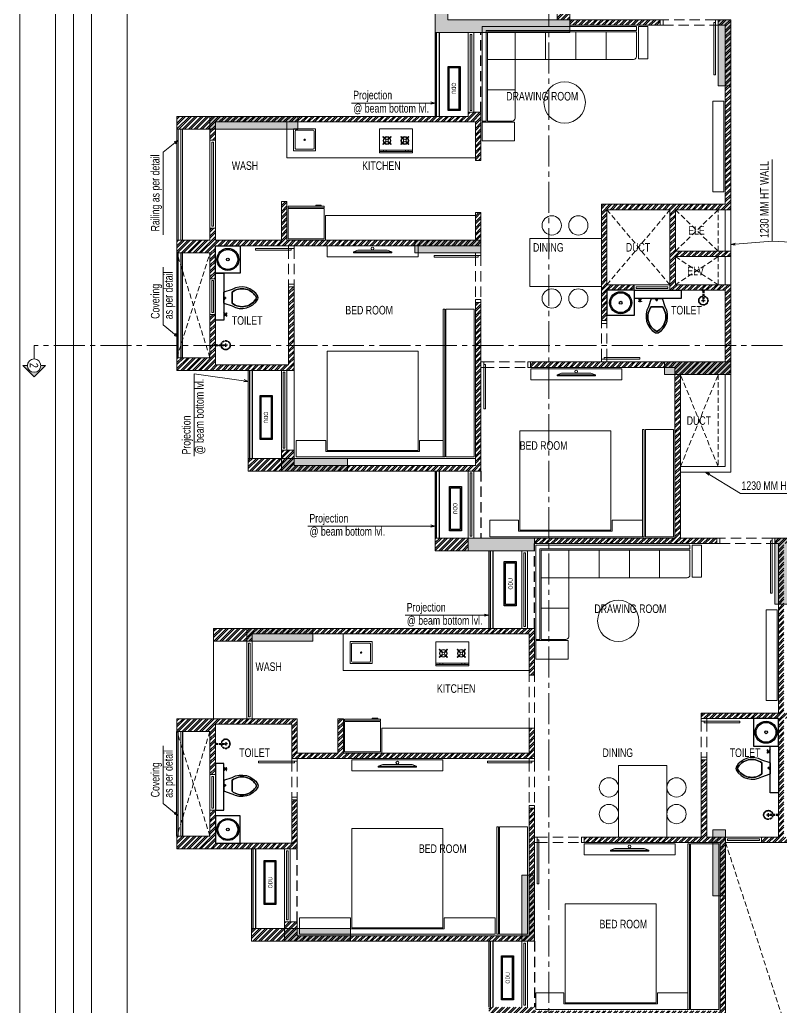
# Model space of a CAD drawing. Header units: inches. Extents: x 822859 to 1009930, y 496782 to 576896.
# Drawn here: x 896812 to 910625, y 533887 to 551813 of the extents above; entities that cross this region are included whole.
import ezdxf
from ezdxf.enums import TextEntityAlignment as Align

# ---------------------------------------------------------------- set-up
doc = ezdxf.new("R2010")
doc.units = ezdxf.units.IN
doc.header["$LTSCALE"] = 750
doc.header["$MEASUREMENT"] = 0
for name, pattern in [('CENTER', [2, 1.25, -0.25, 0.25, -0.25]), ('CENTER2', [1.125, 0.75, -0.125, 0.125, -0.125]), ('HIDDEN', [0.375, 0.25, -0.125]), ('HIDDEN2', [0.1875, 0.125, -0.0625])]:
    doc.linetypes.add(name, pattern=pattern)
for name, color, linetype, lineweight in [('COLUMN', 5, 'Continuous', 13), ('DOOR-MSA', 8, 'Continuous', 13), ('DOTTED LINE-MSA', 8, 'HIDDEN2', 13), ('ELE-01-MSA', 8, 'Continuous', 18), ('ELE-03-MSA', 145, 'Continuous', 18), ('ELE-04-MSA', 139, 'Continuous', 15), ('FURNITURE-MSA', 251, 'Continuous', 5), ('SECTION LINE', 14, 'CENTER', 9), ('TEXT DETAIL-MSA', 8, 'Continuous', 13), ('TEXT ROOM NAME-MSA', 8, 'Continuous', 13), ('WALL HATCH-MSA', 251, 'Continuous', 9), ('WALL-MSA', 11, 'Continuous', 18), ('WINDOW-MSA', 8, 'Continuous', 13)]:
    doc.layers.add(name, color=color, linetype=linetype, lineweight=lineweight)
for name, color, linetype in [('ELE-02-MSA', 8, 'Continuous'), ('P.FIXTURE', 8, 'Continuous'), ('R.C.C HATCH-MSA', 250, 'Continuous')]:
    doc.layers.add(name, color=color, linetype=linetype)
doc.styles.add('125', font='swisscl.ttf', dxfattribs={"height": 125})
doc.styles.add('ARIAL', font='ARIALN.TTF', dxfattribs={"height": 360})
doc.styles.add('Arial Narrow', font='swisscl.ttf', dxfattribs={"height": 150})
doc.styles.add('Arial-Reg', font='swisscl.ttf', dxfattribs={"height": 155})
doc.styles.add('MtXpl_Swis721_LtCn_B', font='swisscl.ttf')
doc.dimstyles.new('100 K.T', dxfattribs={"dimtxt": 360, "dimasz": 80, "dimexe": 0.18, "dimexo": 0.0625, "dimgap": 1, "dimtad": 1, "dimdec": 0, "dimzin": 0, "dimdsep": 46, "dimtxsty": 'ARIAL', "dimblk": 'DOT', "dimcen": 0.09, "dimse1": 1, "dimse2": 1, "dimclrd": 50, "dimclrt": 256, "dimadec": 0, "dimazin": 0, "dimtfac": 1, "dimtdec": 0, "dimtofl": 0, "dimtmove": 1, "dimatfit": 0, "dimfxl": 1, "dimtolj": 1, "dimtzin": 0, "dimlwd": -1, "dimarcsym": 0})
pattern_1 = [(45, (73952.8, 0), (-53.0330086, 53.0330086), []), (45, (73988.155, 0), (-53.0330086, 53.0330086), [])]

# ---------------------------------------------------------------- blocks, each defined once
blk = doc.blocks.new('t4tgg34')
for points in [[(375405, -62759), (375391, -62745), (375391, -62738), (375371, -62738), (375371, -62720), (375391, -62720), (375391, -62713), (375405, -62699), (375405, -62635), (375255, -62585, 0.412342), (374785, -62709, 0.132891), (374785, -62761, 0.412336), (375255, -62885), (375405, -62835)], [(375255, -62835, -0.475238), (374809, -62735, -0.475243), (375255, -62635)]]:
    blk.add_lwpolyline(points, format="xyb", close=True)
blk.add_lwpolyline([(375255, -62835), (375255, -62635, 0.475243), (374809, -62735, 0.475238), (375255, -62835, 0.489246)], format="xyb")
blk.add_lwpolyline([(375405, -62635), (375405, -62699), (375391, -62713), (375391, -62720), (375371, -62720), (375371, -62738), (375391, -62738), (375391, -62745), (375405, -62759), (375405, -62699), (375405, -62835)])
blk = doc.blocks.new('9')
at = {"linetype": 'Continuous'}
for p, q in [((709870, -390415), (709870, -390434)), ((709876, -390434), (709870, -390434)), ((709876, -390415), (709876, -390434))]:
    blk.add_line(p, q, dxfattribs=at)
for points in [[(709876, -390396), (709876, -390377), (709870, -390377), (709870, -390396)], [(709895, -390396), (709920, -390370), (709920, -390440), (709895, -390415)]]:
    blk.add_lwpolyline(points, dxfattribs=at)
blk.add_lwpolyline([(709895, -390415), (709870, -390415), (709870, -390396), (709895, -390396)], close=True, dxfattribs=at)
blk = doc.blocks.new('SHOWE')
at = {"linetype": 'HIDDEN', "ltscale": 0.2}
for p, q in [((3964261, -1171718), (3964261, -1171675)), ((3964261, -1171675), (3964263, -1171675)), ((3964264, -1171676), (3964264, -1171716)), ((3964269, -1171681), (3964269, -1171696)), ((3964269, -1171689), (3964438, -1171689)), ((3964447, -1171665), (3964447, -1171728)), ((3964261, -1171718), (3964263, -1171718)), ((3964269, -1171712), (3964269, -1171696)), ((3964269, -1171704), (3964438, -1171704)), ((3964479, -1171696), (3964416, -1171696))]:
    blk.add_line(p, q, dxfattribs=at)
for radius in [12.5, 10.6]:
    blk.add_circle((3964447, -1171696), radius, dxfattribs=at)
for centre, radius, start, end in [((3964262, -1171676), 1.76, 358.0282, 62.0821), ((3964260, -1171685), 10.1, 28.3436, 64.2104), ((3964447, -1171696), 84.1, 185.2383, 174.7617), ((3964447, -1171696), 81.4, 185.4105, 174.5895), ((3964447, -1171696), 78, 185.6496, 174.3504), ((3964262, -1171716), 1.76, 297.9179, 1.9718), ((3964260, -1171707), 10.1, 295.7896, 331.6564)]:
    blk.add_arc(centre, radius, start, end, dxfattribs=at)
blk = doc.blocks.new('A$C0454f6c0')
at = {"layer": 'WINDOW-MSA', "ltscale": 5000}
for points in [[(0, 1050), (0, 1000), (-100, 1000), (-100, 1050)], [(0, 0), (0, 50), (-100, 50), (-100, 0)]]:
    blk.add_lwpolyline(points, close=True, dxfattribs=at)
at = {"layer": 'WINDOW-MSA', "linetype": 'HIDDEN'}
for points in [[(-100, 1000), (-100, 50)], [(0, 50), (0, 1000)]]:
    blk.add_lwpolyline(points, dxfattribs=at)
at = {"layer": 'WINDOW-MSA', "ltscale": 5000, "elevation": 0}
blk.add_lwpolyline([(-50, 50), (-1000, 50), (-1000, 80), (-50, 80)], close=True, dxfattribs=at)
blk = doc.blocks.new('A$C16cd5f5f')
at = {"layer": 'WINDOW-MSA', "ltscale": 5000}
for points in [[(50, 50), (50, 850), (80, 850), (80, 50)], [(0, 0), (50, 0), (50, 100), (0, 100)], [(900, 0), (850, 0), (850, 100), (900, 100)]]:
    blk.add_lwpolyline(points, close=True, dxfattribs=at)
at = {"layer": 'WINDOW-MSA', "linetype": 'HIDDEN', "elevation": 0}
blk.add_lwpolyline([(50, 100), (850, 100)], dxfattribs=at)
at = {"layer": 'WINDOW-MSA', "linetype": 'HIDDEN'}
blk.add_lwpolyline([(50, 0), (850, 0)], dxfattribs=at)
blk = doc.blocks.new('A$Ca69f7aba')
at = {"layer": 'WINDOW-MSA', "ltscale": 5000}
for points in [[(-750, 0), (-700, 0), (-700, -100), (-750, -100)], [(0, 0), (-50, 0), (-50, -100), (0, -100)], [(-50, -50), (-50, -700), (-80, -700), (-80, -50)]]:
    blk.add_lwpolyline(points, close=True, dxfattribs=at)
at = {"layer": 'WINDOW-MSA', "linetype": 'HIDDEN'}
blk.add_lwpolyline([(-50, 0), (-700, 0)], dxfattribs=at)
at = {"layer": 'WINDOW-MSA', "linetype": 'HIDDEN', "elevation": 0}
blk.add_lwpolyline([(-50, -100), (-700, -100)], dxfattribs=at)
blk = doc.blocks.new('A$Cbea8c011')
at = {"layer": 'ELE-02-MSA', "elevation": 0}
for points in [[(400, -108), (-400, -108), (-400, 108), (400, 108)], [(380, -88), (-380, -88), (-380, 88), (380, 88)]]:
    blk.add_lwpolyline(points, close=True, dxfattribs=at)
at = {"layer": 'TEXT DETAIL-MSA', "style": 'Arial Narrow'}
blk.add_text('ODU', height=75, dxfattribs=at).set_placement((-106, -42, 0))
blk = doc.blocks.new('BLOCK-G & H TYPICAL COLOUMN')
at = {"layer": 'R.C.C HATCH-MSA'}
h = blk.add_hatch(color=256, dxfattribs=at)
h.dxf.hatch_style = 1
h.paths.add_polyline_path([(172697.62, -104207.75), (172688.57, -104207.75), (172688.57, -104255), (172697.62, -104255)])
h.paths.add_polyline_path([(172327.12, -104207.75), (172336.18, -104207.75), (172336.18, -104255), (172327.12, -104255)])
h.paths.add_polyline_path([(172819.88, -104207.75), (172819.88, -104216.81), (172867.12, -104216.81), (172867.12, -104207.75)])
h.paths.add_polyline_path([(172204.87, -104207.75), (172204.87, -104216.81), (172157.62, -104216.81), (172157.62, -104207.75)])
h.paths.add_polyline_path([(172561.18, -104240.06), (172552.12, -104240.06), (172552.12, -104287.31), (172561.18, -104287.31)])
h.paths.add_polyline_path([(172463.57, -104240.06), (172472.62, -104240.06), (172472.62, -104287.31), (172463.57, -104287.31)])
h.paths.add_polyline_path([(172177.87, -104422.2), (172177.87, -104431.25), (172130.62, -104431.25), (172130.62, -104422.2)])
h.paths.add_polyline_path([(172894.12, -104422.2), (172894.12, -104431.25), (172846.88, -104431.25), (172846.88, -104422.2)])
h.paths.add_polyline_path([(172336.12, -104486.75), (172336.12, -104495.81), (172288.87, -104495.81), (172288.87, -104486.75)])
h.paths.add_polyline_path([(172202.62, -104543.75), (172202.62, -104552.81), (172155.37, -104552.81), (172155.37, -104543.75)])
h.paths.add_polyline_path([(172822.13, -104543.75), (172822.13, -104552.81), (172869.37, -104552.81), (172869.37, -104543.75)])
h.paths.add_polyline_path([(172516.9, -104495.81), (172507.85, -104495.81), (172507.85, -104448.56), (172516.9, -104448.56)])
h.paths.add_polyline_path([(172697.62, -104104.25), (172688.57, -104104.25), (172688.57, -104057.01), (172697.62, -104057.01)])
h.paths.add_polyline_path([(172327.12, -104104.25), (172336.18, -104104.25), (172336.18, -104057.01), (172327.12, -104057.01)])
h.paths.add_polyline_path([(172819.88, -104104.25), (172819.88, -104095.2), (172867.12, -104095.2), (172867.12, -104104.25)])
h.paths.add_polyline_path([(172204.87, -104104.25), (172204.87, -104095.2), (172157.62, -104095.2), (172157.62, -104104.25)])
h.paths.add_polyline_path([(172561.18, -104071.94), (172552.12, -104071.94), (172552.12, -104024.7), (172561.18, -104024.7)])
h.paths.add_polyline_path([(172463.57, -104071.94), (172472.62, -104071.94), (172472.62, -104024.7), (172463.57, -104024.7)])
h.paths.add_polyline_path([(172177.87, -103889.81), (172177.87, -103880.75), (172130.62, -103880.75), (172130.62, -103889.81)])
h.paths.add_polyline_path([(172894.12, -103889.81), (172894.12, -103880.75), (172846.88, -103880.75), (172846.88, -103889.81)])
h.paths.add_polyline_path([(172336.12, -103825.25), (172336.12, -103816.2), (172288.87, -103816.2), (172288.87, -103825.25)])
h.paths.add_polyline_path([(172202.62, -103768.25), (172202.62, -103759.2), (172155.37, -103759.2), (172155.37, -103768.25)])
h.paths.add_polyline_path([(172822.13, -103768.25), (172822.13, -103759.2), (172869.37, -103759.2), (172869.37, -103768.25)])
h.paths.add_polyline_path([(172516.9, -103816.2), (172507.85, -103816.2), (172507.85, -103863.44), (172516.9, -103863.44)])
h.paths.add_polyline_path([(172548.37, -103699.31), (172548.37, -103690.25), (172595.62, -103690.25), (172595.62, -103699.31)])
h.paths.add_polyline_path([(172476.37, -103699.31), (172476.37, -103690.25), (172429.13, -103690.25), (172429.13, -103699.31)])
h.paths.add_polyline_path([(172726.82, -103612.31), (172726.82, -103603.25), (172774.06, -103603.25), (172774.06, -103612.31)])
h.paths.add_polyline_path([(172297.93, -103612.31), (172297.93, -103603.25), (172250.69, -103603.25), (172250.69, -103612.31)])
h.paths.add_polyline_path([(172920.37, -103523.81), (172920.37, -103514.75), (172857.56, -103514.75), (172857.56, -103523.81)])
h.paths.add_polyline_path([(172104.37, -103523.81), (172104.37, -103514.75), (172167.19, -103514.75), (172167.19, -103523.81)])
h.paths.add_polyline_path([(172476.37, -103492.94), (172467.32, -103492.94), (172467.32, -103445.7), (172476.37, -103445.7)])
h.paths.add_polyline_path([(172548.37, -103492.94), (172557.43, -103492.94), (172557.43, -103445.7), (172548.37, -103445.7)])
h.paths.add_polyline_path([(172663.43, -103454.75), (172759.5, -103454.75), (172759.5, -103349.7), (172663.43, -103349.7), (172663.43, -103358.75), (172750.44, -103358.75), (172750.44, -103445.7), (172663.43, -103445.7)])
h.paths.add_polyline_path([(172361.32, -103454.75), (172265.25, -103454.75), (172265.25, -103349.7), (172361.32, -103349.7), (172361.32, -103358.75), (172274.31, -103358.75), (172274.31, -103445.7), (172361.32, -103445.7)])
h.paths.add_polyline_path([(172428.37, -103358.75), (172419.32, -103358.75), (172419.32, -103311.51), (172428.37, -103311.51)])
h.paths.add_polyline_path([(172428.37, -103132.74), (172419.32, -103132.74), (172419.32, -103179.99), (172428.37, -103179.99)])
h.paths.add_polyline_path([(172151.62, -103286.75), (172151.62, -103277.7), (172104.37, -103277.7), (172104.37, -103286.75)])
h.paths.add_polyline_path([(172245.43, -103162.74), (172245.43, -103153.68), (172198.19, -103153.68), (172198.19, -103162.74)])
h.paths.add_polyline_path([(172428.37, -103021.25), (172419.32, -103021.25), (172419.32, -103068.5), (172428.37, -103068.5)])
h.paths.add_polyline_path([(172245.43, -102997.25), (172236.37, -102997.25), (172236.37, -103044.5), (172245.43, -103044.5)])
h.paths.add_polyline_path([(172104.37, -102997.25), (172104.37, -103006.31), (172151.62, -103006.31), (172151.62, -102997.25)])
h.paths.add_polyline_path([(172596.37, -103358.75), (172605.43, -103358.75), (172605.43, -103311.51), (172596.37, -103311.51)])
h.paths.add_polyline_path([(172596.37, -103132.74), (172605.43, -103132.74), (172605.43, -103179.99), (172596.37, -103179.99)])
h.paths.add_polyline_path([(172873.13, -103286.75), (172873.13, -103277.7), (172920.37, -103277.7), (172920.37, -103286.75)])
h.paths.add_polyline_path([(172779.32, -103162.74), (172779.32, -103153.68), (172826.56, -103153.68), (172826.56, -103162.74)])
h.paths.add_polyline_path([(172596.37, -103021.25), (172605.43, -103021.25), (172605.43, -103068.5), (172596.37, -103068.5)])
h.paths.add_polyline_path([(172779.32, -102997.25), (172788.37, -102997.25), (172788.37, -103044.5), (172779.32, -103044.5)])
h.paths.add_polyline_path([(172920.37, -102997.25), (172920.37, -103006.31), (172873.13, -103006.31), (172873.13, -102997.25)])
h.paths.add_polyline_path([(172548.37, -104612.7), (172548.37, -104621.75), (172595.62, -104621.75), (172595.62, -104612.7)])
h.paths.add_polyline_path([(172476.37, -104612.7), (172476.37, -104621.75), (172429.13, -104621.75), (172429.13, -104612.7)])
h.paths.add_polyline_path([(172297.93, -104699.7), (172297.93, -104708.75), (172250.69, -104708.75), (172250.69, -104699.7)])
h.paths.add_polyline_path([(172104.37, -104788.2), (172104.37, -104797.25), (172167.19, -104797.25), (172167.19, -104788.2)])
h.paths.add_polyline_path([(172726.82, -104699.7), (172726.82, -104708.75), (172774.06, -104708.75), (172774.06, -104699.7)])
h.paths.add_polyline_path([(172920.37, -104788.2), (172920.37, -104797.25), (172857.56, -104797.25), (172857.56, -104788.2)])
h.paths.add_polyline_path([(172476.37, -104819.06), (172467.32, -104819.06), (172467.32, -104866.31), (172476.37, -104866.31)])
h.paths.add_polyline_path([(172548.37, -104819.06), (172557.43, -104819.06), (172557.43, -104866.31), (172548.37, -104866.31)])
h.paths.add_polyline_path([(172663.43, -104857.25), (172759.5, -104857.25), (172759.5, -104962.31), (172663.43, -104962.31), (172663.43, -104953.25), (172750.44, -104953.25), (172750.44, -104866.31), (172663.43, -104866.31)])
h.paths.add_polyline_path([(172361.32, -104857.25), (172265.25, -104857.25), (172265.25, -104962.31), (172361.32, -104962.31), (172361.32, -104953.25), (172274.31, -104953.25), (172274.31, -104866.31), (172361.32, -104866.31)])
h.paths.add_polyline_path([(172428.37, -104953.25), (172419.32, -104953.25), (172419.32, -105000.5), (172428.37, -105000.5)])
h.paths.add_polyline_path([(172428.37, -105178.31), (172419.32, -105178.31), (172419.32, -105131.06), (172428.37, -105131.06)])
h.paths.add_polyline_path([(172151.62, -105025.25), (172151.62, -105034.31), (172104.37, -105034.31), (172104.37, -105025.25)])
h.paths.add_polyline_path([(172245.43, -105072.5), (172236.37, -105072.5), (172236.37, -105025.25), (172245.43, -105025.25)])
h.paths.add_polyline_path([(172428.37, -105290.75), (172419.32, -105290.75), (172419.32, -105243.51), (172428.37, -105243.51)])
h.paths.add_polyline_path([(172245.43, -105314.75), (172236.37, -105314.75), (172236.37, -105267.51), (172245.43, -105267.51)])
h.paths.add_polyline_path([(172104.37, -105277.35), (172113.43, -105277.35), (172113.43, -105314.75), (172104.37, -105314.75)])
h.paths.add_polyline_path([(172596.37, -104953.25), (172605.43, -104953.25), (172605.43, -105000.5), (172596.37, -105000.5)])
h.paths.add_polyline_path([(172596.37, -105178.31), (172605.43, -105178.31), (172605.43, -105131.06), (172596.37, -105131.06)])
h.paths.add_polyline_path([(172873.13, -105025.25), (172873.13, -105034.31), (172920.37, -105034.31), (172920.37, -105025.25)])
h.paths.add_polyline_path([(172788.37, -105025.25), (172779.32, -105025.25), (172779.32, -105072.5), (172788.37, -105072.5)])
h.paths.add_polyline_path([(172596.37, -105290.75), (172605.43, -105290.75), (172605.43, -105243.51), (172596.37, -105243.51)])
h.paths.add_polyline_path([(172779.32, -105314.75), (172788.37, -105314.75), (172788.37, -105267.51), (172779.32, -105267.51)])
h.paths.add_polyline_path([(172911.32, -105314.75), (172920.37, -105314.75), (172920.37, -105277.35), (172911.32, -105277.35)])
h.paths.add_polyline_path([(172688.63, -104486.75), (172688.63, -104495.81), (172735.87, -104495.81), (172735.87, -104486.75)])
h.paths.add_polyline_path([(172688.63, -103825.25), (172688.63, -103816.2), (172735.87, -103816.2), (172735.87, -103825.25)])
at = {"layer": 'COLUMN'}
for points in [[(172361.32, -103454.75), (172265.25, -103454.75), (172265.25, -103349.7), (172361.32, -103349.7), (172361.32, -103358.75), (172274.31, -103358.75), (172274.31, -103445.7), (172361.32, -103445.7)], [(172476.37, -103492.94), (172467.32, -103492.94), (172467.32, -103445.7), (172476.37, -103445.7)], [(172104.37, -103523.81), (172104.37, -103514.75), (172167.19, -103514.75), (172167.19, -103523.81)], [(172297.93, -103612.31), (172297.93, -103603.25), (172250.69, -103603.25), (172250.69, -103612.31)], [(172476.37, -103699.31), (172476.37, -103690.25), (172429.13, -103690.25), (172429.13, -103699.31)], [(172202.62, -103768.25), (172202.62, -103759.2), (172155.37, -103759.2), (172155.37, -103768.25)], [(172336.12, -103825.25), (172336.12, -103816.2), (172288.87, -103816.2), (172288.87, -103825.25)], [(172516.9, -103816.2), (172507.85, -103816.2), (172507.85, -103863.44), (172516.9, -103863.44)], [(172177.87, -103889.81), (172177.87, -103880.75), (172130.62, -103880.75), (172130.62, -103889.81)], [(172463.57, -104071.94), (172472.62, -104071.94), (172472.62, -104024.7), (172463.57, -104024.7)], [(172327.12, -104104.25), (172336.18, -104104.25), (172336.18, -104057.01), (172327.12, -104057.01)], [(172204.87, -104104.25), (172204.87, -104095.2), (172157.62, -104095.2), (172157.62, -104104.25)]]:
    blk.add_lwpolyline(points, close=True, dxfattribs=at)
blk = doc.blocks.new('_Dot')
at = {"linetype": 'ByBlock', "lineweight": -2}
blk.add_line((-0.5, 0), (-1, 0), dxfattribs=at)
at = {"linetype": 'ByBlock', "const_width": 0.5}
blk.add_lwpolyline([(-0.25, 0, 1), (0.25, 0, 1)], format="xyb", close=True, dxfattribs=at)
blk = doc.blocks.new('STUV')
at = {"layer": 'FURNITURE-MSA'}
for p, q in [((169, 0, 0), (169, -600, 0)), ((-81, -70), (-75, -63)), ((-31, -120), (-81, -70)), ((-81, -207), (-31, -157)), ((-75, -63), (-25, -113)), ((-25, -163), (-75, -213)), ((-25, -113), (-31, -120)), ((-31, -157), (-25, -163)), ((12, -113), (62, -63)), ((18, -120), (12, -113)), ((12, -163), (18, -157)), ((62, -213), (12, -163)), ((68, -70), (18, -120)), ((18, -157), (68, -207)), ((62, -63), (68, -70)), ((169, -76, 0), (194, -76, 0)), ((194, -126, 0), (169, -126, 0)), ((-75, -213), (-81, -207)), ((68, -207), (62, -213)), ((-81, -393), (-75, -387)), ((-31, -443), (-81, -393)), ((-81, -530), (-31, -480)), ((-75, -537), (-81, -530)), ((-75, -387), (-25, -437)), ((-25, -487), (-75, -537)), ((-25, -437), (-31, -443)), ((-31, -480), (-25, -487)), ((12, -437), (62, -387)), ((18, -443), (12, -437)), ((12, -487), (18, -480)), ((62, -537), (12, -487)), ((68, -393), (18, -443)), ((18, -480), (68, -530)), ((62, -387), (68, -393)), ((68, -530), (62, -537)), ((194, -474, 0), (169, -474, 0)), ((194, -524, 0), (169, -524, 0))]:
    blk.add_line(p, q, dxfattribs=at)
for points in [[(-219, -600), (219, -600), (219, 0), (-219, 0)], [(219, -600), (194, -600), (194, 0), (219, 0)]]:
    blk.add_lwpolyline(points, close=True, dxfattribs=at)
for centre, radius in [((-7, -138), 70.6), ((-7, -138), 61.8), ((-7, -138), 22.1), ((-7, -462), 70.6), ((-7, -462), 61.8), ((-7, -462), 22.1)]:
    blk.add_circle(centre, radius, dxfattribs=at)
blk = doc.blocks.new('G$C1887B0AA')
at = {"layer": 'FURNITURE-MSA'}
blk.add_lwpolyline([(0, 0), (300, 0), (300, 300), (0, 300)], close=True, dxfattribs=at)
blk.add_lwpolyline([(40, 20), (260, 20, 0.414214), (280, 40), (280, 260, 0.414214), (260, 280), (40, 280, 0.414214), (20, 260), (20, 40, 0.414214)], format="xyb", close=True, dxfattribs=at)
blk.add_circle((150, 150), 10, dxfattribs=at)
blk = doc.blocks.new('G$C7997B730')
at = {"layer": 'FURNITURE-MSA'}
for p, q in [((36, 1325, 0), (0, 1325, 0)), ((0, 1325, 0), (0, 0, 0)), ((36, 1325, 0), (0, 1325, 0)), ((93, 1169, 0), (36, 1325, 0)), ((36, 0, 0), (36, 1325, 0)), ((93, 1169, 0), (36, 1325, 0)), ((93, 156, 0), (93, 1169, 0)), ((36, 0, 0), (0, 0, 0)), ((93, 156, 0), (36, 0, 0))]:
    blk.add_line(p, q, dxfattribs=at)
blk = doc.blocks.new('G$CA9DB4A96')
at = {"layer": 'FURNITURE-MSA'}
for points in [[(550, 0), (550, 650), (0, 650), (0, 0)], [(560, 0), (590, 0), (590, 650), (560, 650)], [(590, 500), (610, 500), (610, 600), (590, 600)]]:
    blk.add_lwpolyline(points, close=True, dxfattribs=at)
blk = doc.blocks.new('A$Caebde61c')
at = {"layer": 'FURNITURE-MSA'}
for p, q in [((5536, -12110, 0), (5536, -11610, 0)), ((6086, -11610), (6086, -12110)), ((6636, -11610), (6636, -12110)), ((7186, -11610), (7186, -12110)), ((5536, -12110, 0), (5036, -12110, 0)), ((5536, -12662, 0), (5036, -12662, 0)), ((1395, -13895), (1395, -13245)), ((4816, -13895), (1395, -13895)), ((4816, -14942), (2095, -14942)), ((2095, -14942), (2095, -15392)), ((1525, -17755), (1525, -19205)), ((1525, -19353), (4816, -19353)), ((6508, -21521, 0), (6508, -21021, 0)), ((7058, -21021), (7058, -21521)), ((7608, -21021), (7608, -21521)), ((8158, -21021), (8158, -21521)), ((6508, -21521, 0), (6008, -21521, 0)), ((6508, -22073, 0), (6008, -22073, 0)), ((5788, -23205), (2419, -23205)), ((3119, -24253), (5788, -24253)), ((3119, -24253), (3119, -24703))]:
    blk.add_line(p, q, dxfattribs=at)
for points in [[(4941, -13229), (5011, -13229), (5011, -11585), (7736, -11585), (7736, -11516), (4941, -11516)], [(7776, -12100), (7946, -12100), (7946, -11515), (7776, -11515)], [(9124, -14515), (9324, -14515), (9324, -12866), (9124, -12866)], [(5526, -13249), (5526, -13586), (4941, -13586), (4941, -13249)], [(5801, -15359), (7101, -15359), (7101, -16234), (5801, -16234)], [(2125, -15692), (2125, -15492), (3775, -15492), (3775, -15692)], [(4261, -16642), (4261, -19328), (4231, -19328), (4231, -16642)], [(4791, -16642), (4791, -19328), (4281, -19328), (4281, -16642)], [(3775, -19208), (3775, -17408), (2125, -17408), (2125, -19208)], [(5820, -17927), (5820, -17727), (7470, -17727), (7470, -17927)], [(7274, -20656), (7274, -18856), (5624, -18856), (5624, -20656)], [(7879, -18826), (7879, -20776), (7849, -20776), (7849, -18826)], [(8409, -18826), (8409, -20776), (7899, -20776), (7899, -18826)], [(2100, -19228), (3800, -19228), (3800, -19028), (4231, -19028), (4231, -19328), (1564, -19328), (1564, -19028), (2100, -19028)], [(5599, -20676), (7299, -20676), (7299, -20476), (7849, -20476), (7849, -20776), (5077, -20776), (5077, -20476), (5599, -20476)], [(5913, -22640), (5983, -22640), (5983, -20996), (8708, -20996), (8708, -20926), (5913, -20926)], [(8748, -21511), (8918, -21511), (8918, -20926), (8748, -20926)], [(10088, -23751), (10288, -23751), (10288, -22101), (10088, -22101)], [(6498, -22660), (6498, -22996), (5913, -22996), (5913, -22660)], [(2575, -25028), (2575, -24828), (4225, -24828), (4225, -25028)], [(8288, -24927), (8288, -26227), (7413, -26227), (7413, -24927)], [(4225, -27873), (4225, -26073), (2575, -26073), (2575, -27873)], [(5233, -26043), (5233, -27993), (5203, -27993), (5203, -26043)], [(5763, -26043), (5763, -27993), (5253, -27993), (5253, -26043)], [(6788, -26552), (6788, -26352), (8438, -26352), (8438, -26552)], [(8699, -26352), (8699, -29357), (8669, -29357), (8669, -26352)], [(9229, -26352), (9229, -29357), (8719, -29357), (8719, -26352)], [(8094, -29237), (8094, -27437), (6444, -27437), (6444, -29237)], [(2550, -27893), (4250, -27893), (4250, -27693), (5175, -27693), (5175, -27993), (1626, -27993), (1626, -27693), (2550, -27693)], [(6419, -29257), (8119, -29257), (8119, -29057), (8669, -29057), (8669, -29357), (5913, -29357), (5913, -29057), (6419, -29057)]]:
    blk.add_lwpolyline(points, close=True, dxfattribs=at)
for points in [[(5036, -11610), (7736, -11610), (7736, -12060, -0.414214), (7686, -12110), (5536, -12110), (5536, -13179, -0.414214), (5486, -13229), (5036, -13229), (5036, -11610)], [(6008, -21021), (8708, -21021), (8708, -21471, -0.414214), (8658, -21521), (6508, -21521), (6508, -22590, -0.414214), (6458, -22640), (6008, -22640), (6008, -21021)]]:
    blk.add_lwpolyline(points, format="xyb", dxfattribs=at)
blk.add_lwpolyline([(2419, -23205), (2419, -22541)], dxfattribs=at)
for centre, radius in [((6435, -12892, 0), 375), ((6201, -15124), 175), ((6683, -15124), 175), ((2950, -15541, 0), 25), ((6201, -16451), 175), ((6683, -16451), 175), ((6645, -17776, 0), 25), ((7407, -22303, 0), 375), ((3400, -24877, 0), 25), ((7238, -25327), 175), ((8463, -25327), 175), ((7238, -25810), 175), ((8463, -25810), 175), ((7613, -26401, 0), 25)]:
    blk.add_circle(centre, radius, dxfattribs=at)
for name, p, xscale, yscale, zscale, rotation in [('G$C1887B0AA', (1518, -13369), -1.333333333333333, 1.333333333333333, 1.333333333333333, 180), ('G$C7997B730', (2603, -15622, 0), -0.5248800000000008, 0.5248800000000008, 0.5248800000000007, 270.0000000000001), ('G$C7997B730', (6298, -17857, 0), -0.5248800000000008, 0.5248800000000008, 0.5248800000000007, 270.0000000000001), ('G$C1887B0AA', (2542, -22679), -1.333333333333333, 1.333333333333333, 1.333333333333333, 180), ('G$C7997B730', (3053, -24958, 0), -0.5248800000000011, 0.5248800000000011, 0.524880000000001, 270), ('G$C7997B730', (7265, -26482, 0), -0.5248800000000011, 0.5248800000000011, 0.524880000000001, 270)]:
    blk.add_blockref(name, p, dxfattribs=dict(at, xscale=xscale, yscale=yscale, zscale=zscale, rotation=rotation))
at = {"layer": 'FURNITURE-MSA', "xscale": -1}
for name, p, rotation in [('STUV', (3073, -13590, 0), 90), ('G$CA9DB4A96', (1420, -15367), 270.0000000000001), ('STUV', (4097, -22900, 0), 90), ('G$CA9DB4A96', (2444, -24678), 270)]:
    blk.add_blockref(name, p, dxfattribs=dict(at, rotation=rotation))
blk = doc.blocks.new('section sym.')
h = blk.add_hatch(color=256)
h.dxf.hatch_style = 1
h.paths.add_polyline_path([(-240, 90), (-240, 153), (-393, 0), (-240, -153), (-240, -90, -0.414214), (-330, 0, -0.414214)])
at = {"layer": 'SECTION LINE', "linetype": 'Continuous'}
blk.add_line((-150, 0), (0, 0), dxfattribs=at)
blk.add_lwpolyline([(-240, -90), (-240, -153), (-393, 0), (-240, 153), (-240, 90)], dxfattribs=at)
blk.add_circle((-240, 0), 90, dxfattribs=at)
blk = doc.blocks.new('A$C37e82350')
at = {"layer": 'SECTION LINE', "linetype": 'CENTER2'}
for points in [[(17359, 15657), (17302, 15657), (17302, -11420), (17346, -11420)], [(-2542, -2027), (-2542, -2083), (61391, -2083), (61391, -2039)]]:
    blk.add_lwpolyline(points, dxfattribs=at)
at = {"layer": 'SECTION LINE', "xscale": -1.347826086956522, "yscale": 1.347826086956522, "zscale": 1.347826086956522}
blk.add_blockref('section sym.', (17346, -11420), dxfattribs=at)
at = {"layer": 'SECTION LINE', "style": '125'}
blk.add_text('2', height=155, dxfattribs=at).set_placement((17665, -11423), align=Align.MIDDLE)

msp = doc.modelspace()

# ---------------------------------------------------------------- hatches: boundary and pattern name
at = {"layer": 'WALL HATCH-MSA'}
h = msp.add_hatch(dxfattribs=at)
h.set_pattern_fill('ANSI32', color=256, scale=200)
h.set_pattern_definition(pattern_1)
h.paths.add_polyline_path([(906789, 552393), (906559, 552393), (906559, 551813), (906789, 551813)])
h = msp.add_hatch(dxfattribs=at)
h.set_pattern_fill('ANSI32', color=256, scale=200)
h.set_pattern_definition([(45, (907719.65, 551742.76), (-53.033, 53.033), []), (45, (907755.01, 551742.76), (-53.033, 53.033), [])])
h.paths.add_polyline_path([(908431, 551713), (908431, 551813), (906789, 551813), (906789, 551713)], flags=17)
h.paths.add_polyline_path([(906079, 545602), (906079, 545502), (908697, 545502), (908697, 542403), (906149, 542403), (906149, 542303), (909460, 542303), (909460, 542403), (908797, 542403), (908797, 545372), (909711, 545372), (909711, 547002), (908706, 547002), (908706, 547513), (909711, 547513), (909711, 547613), (908706, 547613), (908706, 548363), (909711, 548363), (909711, 551813), (909481, 551813), (909481, 551713), (909611, 551713), (909611, 548463), (907363, 548463), (907363, 546352), (907463, 546352), (907463, 546902), (907956, 546902), (907956, 547002), (907463, 547002), (907463, 548363), (908606, 548363), (908606, 546902), (909611, 546902), (909611, 545602)])
h = msp.add_hatch(dxfattribs=at)
h.set_pattern_fill('ANSI32', color=256, scale=200)
h.set_pattern_definition(pattern_1)
h.paths.add_polyline_path([(900262, 549829), (900262, 549629), (900362, 549629), (900362, 549959), (905079, 549959), (905079, 549259), (905179, 549259), (905179, 550133), (904949, 550133), (904949, 550059), (899662, 550059), (899662, 549829)])
h = msp.add_hatch(dxfattribs=at)
h.set_pattern_fill('ANSI32', color=256, scale=200)
h.set_pattern_definition(pattern_1)
h.paths.add_polyline_path([(899662, 547812), (899662, 547582), (900262, 547582), (900262, 547112), (900362, 547112), (900362, 547712), (905179, 547712), (905179, 548312), (905079, 548312), (905079, 547812), (901658, 547812), (901658, 548512), (901558, 548512), (901558, 547812), (900362, 547812), (900362, 548029), (900262, 548029), (900262, 547812)])
h = msp.add_hatch(dxfattribs=at)
h.set_pattern_fill('ANSI32', color=256, scale=200)
h.set_pattern_definition(pattern_1)
h.paths.add_polyline_path([(899662, 545679), (899662, 545449), (901788, 545449), (901788, 546962), (901688, 546962), (901688, 545549), (900362, 545549), (900362, 546462), (900262, 546462), (900262, 545679)])
h = msp.add_hatch(dxfattribs=at)
h.set_pattern_fill('ANSI32', color=256, scale=200)
h.set_pattern_definition(pattern_1)
h.paths.add_polyline_path([(900958, 543851), (900958, 543621), (905179, 543621), (905179, 546682), (905079, 546682), (905079, 543721), (901788, 543721), (901788, 543999), (901558, 543999), (901558, 543851)])
h = msp.add_hatch(dxfattribs=at)
h.set_pattern_fill('ANSI32', color=256, scale=200)
h.set_pattern_definition(pattern_1)
h.paths.add_polyline_path([(904349, 542403), (904349, 542173), (904949, 542173), (904949, 542403)])
h = msp.add_hatch(dxfattribs=at)
h.set_pattern_fill('ANSI32', color=256, scale=200)
h.set_pattern_definition(pattern_1)
h.paths.add_polyline_path([(910575, 542303), (910575, 539228), (909175, 539228), (909175, 539128), (910575, 539128), (910575, 536977), (910266, 536977), (910266, 536877), (910985, 536877), (910985, 536977), (910675, 536977), (910675, 539128), (912075, 539128), (912075, 539228), (910675, 539228), (910675, 542303), (910740, 542303), (910740, 542403), (910510, 542403), (910510, 542303)])
h = msp.add_hatch(dxfattribs=at)
h.set_pattern_fill('ANSI32', color=256, scale=200)
h.set_pattern_definition(pattern_1)
h.paths.add_polyline_path([(901029, 540533), (901029, 540663), (906050, 540663), (906050, 539913), (906150, 539913), (906150, 540763), (900329, 540763), (900329, 540533)])
h = msp.add_hatch(dxfattribs=at)
h.set_pattern_fill('ANSI32', color=256, scale=200)
h.set_pattern_definition(pattern_1)
h.paths.add_polyline_path([(900262, 538895), (900262, 538113), (900362, 538113), (900362, 539025), (901745, 539025), (901745, 538401), (906150, 538401), (906150, 538951), (906050, 538951), (906050, 538501), (902682, 538501), (902682, 539125), (902582, 539125), (902582, 538501), (901845, 538501), (901845, 539125), (899662, 539125), (899662, 538895)])
h = msp.add_hatch(dxfattribs=at)
h.set_pattern_fill('ANSI32', color=256, scale=200)
h.set_pattern_definition(pattern_1)
h.paths.add_polyline_path([(905320, 533887), (905320, 533657), (906150, 533657), (906150, 533722), (909516, 533722), (909516, 530667), (907050, 530667), (907050, 530567), (909175, 530567), (909175, 529166), (909275, 529166), (909275, 530567), (909616, 530567), (909616, 536977), (909275, 536977), (909275, 538378), (909175, 538378), (909175, 536977), (907050, 536977), (907050, 536877), (909516, 536877), (909516, 533822), (906150, 533822), (906150, 533887)])
h = msp.add_hatch(dxfattribs=at)
h.set_pattern_fill('ANSI32', color=256, scale=200)
h.set_pattern_definition(pattern_1)
h.paths.add_polyline_path([(899662, 536993), (899662, 536763), (901845, 536763), (901845, 537651), (901745, 537651), (901745, 536863), (900362, 536863), (900362, 537463), (900262, 537463), (900262, 536993)])
h = msp.add_hatch(dxfattribs=at)
h.set_pattern_fill('ANSI32', color=256, scale=200)
h.set_pattern_definition(pattern_1)
h.paths.add_polyline_path([(906150, 535086), (906150, 537501), (906050, 537501), (906050, 535186), (901845, 535186), (901845, 535436), (901615, 535436), (901615, 535316), (901015, 535316), (901015, 535086)])

# ---------------------------------------------------------------- linework, layer by layer
at = {"layer": 'Defpoints', "color": 1, "lineweight": 0}
for points in [[(924439, 566054), (896812, 566054), (896812, 501489), (924439, 501489)], [(923789, 565404), (897462, 565404), (897462, 502139), (923789, 502139)], [(923464, 565079), (897787, 565079), (897787, 502464), (923464, 502464)], [(923139, 564754), (898112, 564754), (898112, 502789), (923139, 502789)], [(922489, 564104), (898762, 564104), (898762, 503439), (922489, 503439)]]:
    msp.add_lwpolyline(points, close=True, dxfattribs=at)
at = {"layer": 'DOOR-MSA', "linetype": 'HIDDEN'}
for p, q in [((906050, 538951), (906050, 539913)), ((906150, 538951), (906150, 539913))]:
    msp.add_line(p, q, dxfattribs=at)
at = {"layer": 'DOTTED LINE-MSA'}
for p, q in [((908606, 547002), (907463, 548363)), ((907463, 547002), (908606, 548363)), ((908706, 547613), (909481, 548363)), ((909481, 547613), (908706, 548363)), ((909481, 547613), (909481, 548363)), ((908706, 547513), (909481, 547002)), ((909481, 547513), (908706, 547002)), ((909481, 547002), (909481, 547513)), ((909481, 543703), (908797, 545372)), ((908797, 543703), (909481, 545372)), ((909481, 545372), (909481, 543703)), ((909616, 536877), (911635, 530667))]:
    msp.add_line(p, q, dxfattribs=at)
for points in [[(900262, 545679), (899662, 547582)], [(899662, 545679), (900262, 547582)], [(900262, 536993), (899662, 538895)], [(900262, 538895), (899662, 536993)]]:
    msp.add_lwpolyline(points, dxfattribs=at)
at = {"layer": 'ELE-01-MSA', "lineweight": 0}
for p, q in [((899687, 547812), (899687, 549829)), ((899737, 547812), (899737, 549829))]:
    msp.add_line(p, q, dxfattribs=at)
at = {"layer": 'ELE-01-MSA'}
for p, q in [((909611, 547613), (909611, 548363)), ((909711, 547613), (909711, 548363)), ((899687, 547582), (899687, 545679)), ((899737, 545679), (899737, 547582)), ((909611, 547002), (909611, 547513)), ((909711, 547002), (909711, 547513)), ((909611, 545372), (909611, 543703)), ((899687, 536993), (899687, 538895)), ((899737, 538895), (899737, 536993))]:
    msp.add_line(p, q, dxfattribs=at)
for points in [[(909711, 545372), (909711, 543603), (908797, 543603)], [(909611, 543703), (908797, 543703)]]:
    msp.add_lwpolyline(points, dxfattribs=at)
at = {"layer": 'ELE-02-MSA'}
for p, q in [((904374, 550061), (904374, 551583)), ((904424, 550061), (904424, 551583)), ((899662, 547582), (899662, 545679)), ((899762, 545679), (899762, 547582)), ((900983, 543851), (900983, 545449)), ((901033, 543851), (901033, 545449)), ((904374, 542403), (904374, 543621)), ((904424, 542403), (904424, 543621)), ((905345, 542173), (905345, 540763)), ((905395, 542173), (905395, 540763)), ((899662, 536993), (899662, 538895)), ((899762, 538895), (899762, 536993)), ((901040, 536763), (901040, 535316)), ((901090, 536763), (901090, 535316)), ((905345, 535086), (905345, 533887)), ((905395, 535086), (905395, 533887))]:
    msp.add_line(p, q, dxfattribs=at)
at = {"layer": 'ELE-02-MSA', "linetype": 'HIDDEN'}
for p, q in [((905179, 550133), (905179, 551583)), ((905179, 543621), (905179, 542403)), ((906150, 540763), (906150, 542303)), ((901845, 535436), (901845, 536763)), ((906150, 535086), (906150, 533887))]:
    msp.add_line(p, q, dxfattribs=at)
at = {"layer": 'ELE-03-MSA', "lineweight": 0}
for p, q in [((899662, 547812), (899662, 549829)), ((899762, 547812), (899762, 549829))]:
    msp.add_line(p, q, dxfattribs=at)
at = {"layer": 'ELE-04-MSA'}
for p, q in [((904349, 550061), (904349, 551583)), ((900958, 543851), (900958, 545449)), ((904349, 542403), (904349, 543621)), ((905320, 542173), (905320, 540763)), ((900329, 540533), (900329, 539125)), ((901015, 536763), (901015, 535316)), ((905320, 535086), (905320, 533887))]:
    msp.add_line(p, q, dxfattribs=at)
at = {"layer": 'P.FIXTURE'}
for points in [[(900362, 547712), (900812, 547712), (900812, 547212), (900362, 547212)], [(900512, 547212), (900512, 546362), (900362, 546362), (900362, 547212)], [(907963, 546452), (907963, 546902), (907463, 546902), (907463, 546452)], [(908813, 546752), (907963, 546752), (907963, 546902), (908813, 546902)], [(910125, 538628), (910575, 538628), (910575, 539128), (910125, 539128)], [(910426, 537778), (910426, 538628), (910575, 538628), (910575, 537778)], [(900512, 537463), (900512, 538313), (900362, 538313), (900362, 537463)], [(900362, 536863), (900812, 536863), (900812, 537363), (900362, 537363)]]:
    msp.add_lwpolyline(points, close=True, dxfattribs=at)
for centre, radius in [((900587, 547462), 200), ((900587, 547462), 180), ((900587, 547462), 25), ((907713, 546677), 200), ((907713, 546677), 180), ((907713, 546677), 25), ((910350, 538878), 200), ((910350, 538878), 180), ((910350, 538878), 25), ((900587, 537113), 200), ((900587, 537113), 180), ((900587, 537113), 25)]:
    msp.add_circle(centre, radius, dxfattribs=at)
at = {"layer": 'WALL-MSA'}
for p, q in [((908431, 551813), (906789, 551813)), ((906789, 551813), (906789, 551713)), ((908431, 551713), (908431, 551813)), ((909711, 551813), (909481, 551813)), ((909481, 551713), (909481, 551813)), ((909711, 548363), (909711, 551813)), ((908431, 551713), (906789, 551713)), ((909611, 551713), (909481, 551713)), ((909611, 548463), (909611, 551713)), ((899662, 550059), (899662, 549829)), ((904949, 550059), (899662, 550059)), ((905179, 550133), (905179, 549259)), ((899662, 549829), (900262, 549829)), ((900262, 549629), (900262, 549829)), ((900362, 549629), (900362, 549959)), ((900362, 549959), (905079, 549959)), ((905079, 549959), (905079, 549259)), ((900262, 549629), (900362, 549629)), ((905079, 549259), (905179, 549259)), ((901558, 547812), (901558, 548512, 0)), ((901558, 548512, 0), (901658, 548512, 0)), ((901658, 547812), (901658, 548512, 0)), ((907363, 548463), (909611, 548463)), ((907363, 548463), (907363, 546352)), ((905079, 548312), (905079, 547812)), ((905079, 548312), (905179, 548312)), ((905179, 548312), (905179, 547712)), ((907463, 548363), (908606, 548363)), ((907463, 548363), (907463, 547002)), ((908606, 548363), (908606, 546902)), ((908706, 548363), (909711, 548363)), ((908706, 548363), (908706, 547613)), ((900262, 548029), (900362, 548029)), ((900262, 547812), (900262, 548029)), ((900362, 547812), (900362, 548029)), ((899662, 547812), (900262, 547812)), ((899662, 547812), (899662, 547582)), ((900362, 547812), (901558, 547812)), ((900362, 547712), (905179, 547712)), ((900362, 547712), (900362, 547112)), ((901658, 547812), (905079, 547812)), ((899662, 547582), (900262, 547582)), ((900262, 547582), (900262, 547112)), ((908706, 547613), (909711, 547613)), ((908706, 547513), (908706, 547002)), ((908706, 547513), (909711, 547513)), ((909711, 547513), (909711, 547613)), ((900362, 547112), (900262, 547112)), ((901688, 545549, 0), (901688, 546962)), ((901788, 546962), (901688, 546962)), ((901788, 545449, 0), (901788, 546962)), ((907463, 547002), (907956, 547002)), ((907956, 547002), (907956, 546902)), ((908706, 547002), (909711, 547002)), ((909711, 545372), (909711, 547002)), ((907463, 546902), (907956, 546902)), ((907463, 546902), (907463, 546352)), ((908606, 546902), (909611, 546902)), ((909611, 545602), (909611, 546902)), ((905079, 546682, 0), (905179, 546682, 0)), ((905079, 546682, 0), (905079, 543721)), ((905179, 546682, 0), (905179, 543621)), ((900362, 546462), (900262, 546462)), ((900262, 546462), (900262, 545679)), ((900362, 546462), (900362, 545549)), ((907363, 546352), (907463, 546352)), ((900262, 545679), (899662, 545679)), ((899662, 545679), (899662, 545449)), ((901688, 545549), (900362, 545549)), ((906079, 545602), (906079, 545502)), ((906079, 545602), (909611, 545602)), ((901788, 545449), (899662, 545449)), ((906079, 545502), (908697, 545502)), ((908697, 542403), (908697, 545502)), ((908797, 545372), (909711, 545372)), ((908797, 542403), (908797, 545372)), ((901788, 543999), (901788, 543721)), ((900958, 543851), (900958, 543621)), ((900958, 543851), (901558, 543851)), ((901788, 543721), (905079, 543721)), ((900958, 543621), (905179, 543621)), ((904349, 542403), (904949, 542403)), ((904349, 542403), (904349, 542173)), ((904949, 542173), (904949, 542403)), ((906149, 542403), (908697, 542403)), ((906149, 542303), (906149, 542403)), ((906149, 542303), (909460, 542303)), ((908797, 542403), (909460, 542403)), ((909460, 542403), (909460, 542303)), ((910510, 542403), (910510, 542303)), ((910510, 542403), (910740, 542403)), ((910510, 542303), (910575, 542303)), ((910575, 542303), (910575, 539228)), ((904949, 542173), (904349, 542173)), ((900329, 540763), (900329, 540533)), ((906150, 540763), (900329, 540763)), ((906150, 539913), (906150, 540763)), ((906050, 539913), (906050, 540663)), ((906050, 539913), (906150, 539913)), ((899662, 539125), (899662, 538895)), ((899662, 539125), (901845, 539125)), ((901845, 538501), (901845, 539125)), ((902582, 539125), (902582, 538501)), ((902582, 539125), (902682, 539125)), ((902682, 539125), (902682, 538501)), ((910575, 539228), (909175, 539228)), ((909175, 539128), (909175, 539228)), ((910575, 539128), (909175, 539128)), ((910575, 539128), (910575, 536977)), ((899662, 538895), (900262, 538895)), ((900262, 538895), (900262, 538113)), ((900362, 539025), (900362, 538113)), ((900362, 539025), (901745, 539025)), ((901745, 538401, 0), (901745, 539025)), ((906050, 538951), (906150, 538951)), ((906050, 538501), (906050, 538951)), ((906150, 538401), (906150, 538951)), ((901745, 538401), (906150, 538401)), ((901845, 538501), (902582, 538501)), ((902682, 538501), (906050, 538501)), ((909275, 538378), (909175, 538378)), ((909175, 536977), (909175, 538378)), ((909275, 536977), (909275, 538378)), ((900362, 538113), (900262, 538113)), ((901845, 537651), (901745, 537651)), ((901745, 537651), (901745, 536863, 0)), ((901845, 537651), (901845, 536763)), ((900262, 537463), (900262, 536993)), ((900362, 537463), (900262, 537463)), ((900362, 537463), (900362, 536863)), ((906050, 537501), (906150, 537501)), ((906050, 535186), (906050, 537501)), ((906150, 535086), (906150, 537501)), ((899662, 536993), (899662, 536763)), ((900262, 536993), (899662, 536993)), ((907050, 536877), (907050, 536977)), ((909175, 536977), (907050, 536977)), ((909616, 536977), (909275, 536977)), ((909616, 530567), (909616, 536977)), ((910266, 536977), (910266, 536877)), ((910575, 536977), (910266, 536977)), ((901845, 536763), (899662, 536763)), ((901745, 536863), (900362, 536863)), ((909516, 536877), (907050, 536877)), ((909516, 536877), (909516, 533822)), ((910985, 536877), (910266, 536877)), ((901015, 535316), (901615, 535316)), ((901015, 535086), (901015, 535316)), ((901615, 535316), (901615, 535436)), ((901615, 535436), (901845, 535436)), ((901845, 535436), (901845, 535186)), ((901845, 535186), (906050, 535186)), ((901015, 535086), (906150, 535086))]:
    msp.add_line(p, q, dxfattribs=at)
msp.add_lwpolyline([(906789, 551813), (906789, 552393), (906559, 552393), (906559, 551813)], close=True, dxfattribs=at)
for points in [[(905179, 550133), (904949, 550133), (904949, 550059)], [(901788, 543999), (901558, 543999), (901558, 543851)], [(900329, 540533), (901029, 540533), (901029, 540663), (906050, 540663)]]:
    msp.add_lwpolyline(points, dxfattribs=at)
at = {"layer": 'WINDOW-MSA'}
for p, q in [((904949, 550133), (904949, 551583)), ((905049, 550133), (905049, 551583)), ((900262, 549629), (900262, 548029)), ((900362, 548029), (900362, 549629)), ((900262, 547112), (900262, 546462)), ((900362, 546462), (900362, 547112)), ((907956, 547002), (908606, 547002)), ((907956, 546902), (908606, 546902)), ((901558, 543999), (901558, 545449)), ((901658, 543999), (901658, 545449)), ((904949, 542403), (904949, 543621)), ((905049, 542403), (905049, 543621)), ((905920, 540763), (905920, 542173)), ((906020, 540763), (906020, 542173)), ((900929, 539125), (900929, 540533)), ((901029, 539125), (901029, 540533)), ((900929, 539125), (901029, 539125)), ((900262, 537463), (900262, 538113)), ((900362, 537463), (900362, 538113)), ((910266, 536977), (909616, 536977)), ((901615, 535436), (901615, 536763)), ((901715, 535436), (901715, 536763)), ((910266, 536877), (909616, 536877)), ((905920, 533887), (905920, 535086)), ((906020, 533887), (906020, 535086))]:
    msp.add_line(p, q, dxfattribs=at)
for points in [[(905014, 551548), (905014, 550168), (904984, 550168), (904984, 551548)], [(900297, 548064), (900297, 549594), (900327, 549594), (900327, 548064)], [(900297, 546497), (900297, 547077), (900327, 547077), (900327, 546497)], [(908571, 546937), (907991, 546937), (907991, 546967), (908571, 546967)], [(901623, 545414), (901623, 544034), (901593, 544034), (901593, 545414)], [(905014, 543586), (905014, 542438), (904984, 542438), (904984, 543586)], [(905985, 542138), (905985, 540798), (905955, 540798), (905955, 542138)], [(900994, 540498), (900994, 539160), (900964, 539160), (900964, 540498)], [(900327, 538078), (900327, 537498), (900297, 537498), (900297, 538078)], [(910231, 536912), (910231, 536942), (909651, 536942), (909651, 536912)], [(901680, 536728), (901680, 535471), (901650, 535471), (901650, 536728)], [(905985, 535051), (905985, 533922), (905955, 533922), (905955, 535051)]]:
    msp.add_lwpolyline(points, close=True, dxfattribs=at)

# ---------------------------------------------------------------- block references
at = {"color": 2, "rotation": 270}
msp.add_blockref('A$C37e82350', (908492, 563204), dxfattribs=at)
for p, rotation in [((904691, 550567, 0), 270.0000000000001), ((901282, 544593, 0), 270.0000000000001), ((904716, 542938, 0), 270.0000000000001), ((905710, 541576, 0), 90.00000000000001), ((901352, 536150, 0), 90.00000000000001), ((905659, 534422, 0), 90.00000000000001)]:
    msp.add_blockref('A$Cbea8c011', p, dxfattribs=dict(rotation=rotation))
at = {"layer": 'COLUMN', "xscale": 25.4, "yscale": 25.4, "zscale": 25.4}
msp.add_blockref('BLOCK-G & H TYPICAL COLOUMN', (-3471189, 3179334), dxfattribs=at)
at = {"layer": 'DOOR-MSA', "extrusion": (-1.72192e-41, -1.29247e-26, -1), "xscale": -1, "zscale": -1, "rotation": 270}
msp.add_blockref('A$C0454f6c0', (-909481, 551813, 0), dxfattribs=at)
at = {"layer": 'DOOR-MSA', "xscale": -1}
for name, p, rotation in [('A$Ca69f7aba', (901788, 547712), 270.0000000000001), ('A$Ca69f7aba', (907363, 545602, 0), 90), ('A$C16cd5f5f', (905179, 545602, 0), 180), ('A$Ca69f7aba', (901845, 538401), 270), ('A$C16cd5f5f', (906150, 538401, 0), 90), ('A$C16cd5f5f', (906150, 536977, 0), 180)]:
    msp.add_blockref(name, p, dxfattribs=dict(at, rotation=rotation))
at = {"layer": 'DOOR-MSA', "extrusion": (-1.00445e-41, -1.29247e-26, -1), "xscale": -1, "zscale": -1, "rotation": 270}
msp.add_blockref('A$C0454f6c0', (-910510, 542403, 0), dxfattribs=at)
at = {"layer": 'DOOR-MSA', "rotation": 90.00000000000001}
msp.add_blockref('A$Ca69f7aba', (909175, 539128, 0), dxfattribs=at)
at = {"layer": 'FURNITURE-MSA'}
msp.add_blockref('A$Caebde61c', (900262, 563204), dxfattribs=at)
at = {"layer": 'P.FIXTURE'}
for name, p, rotation in [('t4tgg34', (1275918, 484032), 180), ('t4tgg34', (845634, 171347), 90.00000000000001), ('9', (1610433, 147807), 180)]:
    msp.add_blockref(name, p, dxfattribs=dict(at, rotation=rotation))
at = {"layer": 'P.FIXTURE', "lineweight": 30, "xscale": -1}
for p, rotation in [((-262483, 4511163), 90), ((-3063899, -625791), 180)]:
    msp.add_blockref('SHOWE', p, dxfattribs=dict(at, rotation=rotation))
at = {"layer": 'P.FIXTURE', "xscale": -1}
for p, rotation in [((1298468, -163169), 270.0000000000001), ((200505, 148123), 180)]:
    msp.add_blockref('9', p, dxfattribs=dict(at, rotation=rotation))
for name, p in [('9', (1610433, 936867)), ('t4tgg34', (1275918, 600642))]:
    msp.add_blockref(name, p, dxfattribs=at)
at = {"layer": 'P.FIXTURE', "lineweight": 30}
msp.add_blockref('SHOWE', (-3063899, 1710365), dxfattribs=at)
at = {"layer": 'P.FIXTURE'}
msp.add_blockref('t4tgg34', (535020, 600957), dxfattribs=at)
at = {"layer": 'P.FIXTURE', "lineweight": 30, "xscale": -1}
msp.add_blockref('SHOWE', (4874837, 1709074), dxfattribs=at)
at = {"layer": 'WINDOW-MSA', "xscale": -1, "rotation": 90}
msp.add_blockref('A$C16cd5f5f', (905179, 547582, 0), dxfattribs=at)

# ---------------------------------------------------------------- texts
at = {"layer": 'TEXT DETAIL-MSA', "style": '125'}
for s, p in [('Projection', (903214, 550446)), ('@ beam bottom lvl.', (903550, 550206)), ('1230 MM HT WALL', (910602, 543357)), ('Projection', (902419, 542764)), ('@ beam bottom lvl.', (902755, 542525)), ('Projection', (904185, 541148)), ('@ beam bottom lvl.', (904521, 540908))]:
    msp.add_text(s, height=155, dxfattribs=at).set_placement(p, align=Align.MIDDLE_CENTER)
for s, p in [('Railing as per detail', (899269, 548669)), ('1230 MM HT WALL', (910319, 548550)), ('as per detail', (899509, 546810)), ('Covering', (899269, 546702)), ('@ beam bottom lvl.', (900072, 544611)), ('Projection', (899832, 544275)), ('as per detail', (899509, 538123)), ('Covering', (899269, 538016))]:
    msp.add_text(s, height=155, rotation=90, dxfattribs=at).set_placement(p, align=Align.MIDDLE_CENTER)
at = {"layer": 'TEXT ROOM NAME-MSA', "lineweight": 0}
for s, style, p in [('DRAWING ROOM', 'MtXpl_Swis721_LtCn_B', (905637, 550348)), ('WASH', 'MtXpl_Swis721_LtCn_B', (900659, 549088, 0)), ('KITCHEN', 'MtXpl_Swis721_LtCn_B', (903023, 549088, 0)), ('ELE', 'Arial-Reg', (908937, 547911)), ('DINING', 'MtXpl_Swis721_LtCn_B', (906122, 547603, 0)), ('DUCT', 'Arial-Reg', (907807, 547606)), ('ELV', 'Arial-Reg', (908921, 547176)), ('BED ROOM', 'MtXpl_Swis721_LtCn_B', (902718, 546464, 0)), ('TOILET', 'MtXpl_Swis721_LtCn_B', (908627, 546464, 0)), ('TOILET', 'MtXpl_Swis721_LtCn_B', (900659, 546277, 0)), ('DUCT', 'Arial-Reg', (908911, 544460)), ('BED ROOM', 'MtXpl_Swis721_LtCn_B', (905882, 544007, 0)), ('DRAWING ROOM', 'MtXpl_Swis721_LtCn_B', (907236, 541044)), ('WASH', 'MtXpl_Swis721_LtCn_B', (901089, 539992, 0)), ('KITCHEN', 'MtXpl_Swis721_LtCn_B', (904380, 539595, 0)), ('TOILET', 'MtXpl_Swis721_LtCn_B', (900794, 538430)), ('DINING', 'MtXpl_Swis721_LtCn_B', (907383, 538430)), ('TOILET', 'MtXpl_Swis721_LtCn_B', (909691, 538430)), ('BED ROOM', 'MtXpl_Swis721_LtCn_B', (904053, 536688, 0)), ('BED ROOM', 'MtXpl_Swis721_LtCn_B', (907329, 535319))]:
    msp.add_text(s, height=155, dxfattribs=dict(at, style=style)).set_placement(p)

# ---------------------------------------------------------------- leaders
at = {"layer": 'TEXT DETAIL-MSA'}
for points, override in [([(904349, 550302), (903596, 550302), (902832, 550302)], {"dimgap": 1, "dimtad": 0, "dimclrd": 256, "dimldrblk": 'Open30'}), ([(899687, 549630), (899412, 549408), (899412, 547910)], {"dimgap": 1, "dimtad": 0, "dimclrd": 256, "dimldrblk": 'Open30'}), ([(909711, 547733), (910462, 547794), (910462, 549276)], {"dimgap": 1, "dimtad": 0, "dimclrd": 256, "dimldrblk": 'Open30'}), ([(911540, 547733), (910462, 547794), (910462, 549276)], {"dimgap": 1, "dimtad": 0, "dimclrd": 256, "dimldrblk": 'Open30'}), ([(899687, 546050), (899412, 546273), (899412, 547320)], {"dimgap": 1, "dimtad": 0, "dimclrd": 256, "dimldrblk": 'Open30'}), ([(900958, 545249), (899975, 545388), (899975, 543893)], {"dimgap": 1, "dimtad": 0, "dimclrd": 256, "dimldrblk": 'Open30'}), ([(909254, 543603), (909885, 543213)], {"dimtad": 0, "dimclrd": 256, "dimldrblk": 'Open30'}), ([(911808, 543603), (911366, 543213), (909885, 543213)], {"dimgap": 1, "dimtad": 0, "dimclrd": 256, "dimldrblk": 'Open30'}), ([(904349, 542621), (903227, 542621), (902038, 542621)], {"dimgap": 1, "dimtad": 0, "dimclrd": 256, "dimldrblk": 'Open30'}), ([(905320, 541004), (904567, 541004), (903804, 541004)], {"dimgap": 1, "dimtad": 0, "dimclrd": 256, "dimldrblk": 'Open30'}), ([(899687, 537363), (899412, 537586), (899412, 538633)], {"dimgap": 1, "dimtad": 0, "dimclrd": 256, "dimldrblk": 'Open30'})]:
    msp.add_leader(points, dimstyle='100 K.T', override=override, dxfattribs=at)

doc.saveas('drawing.dxf')
